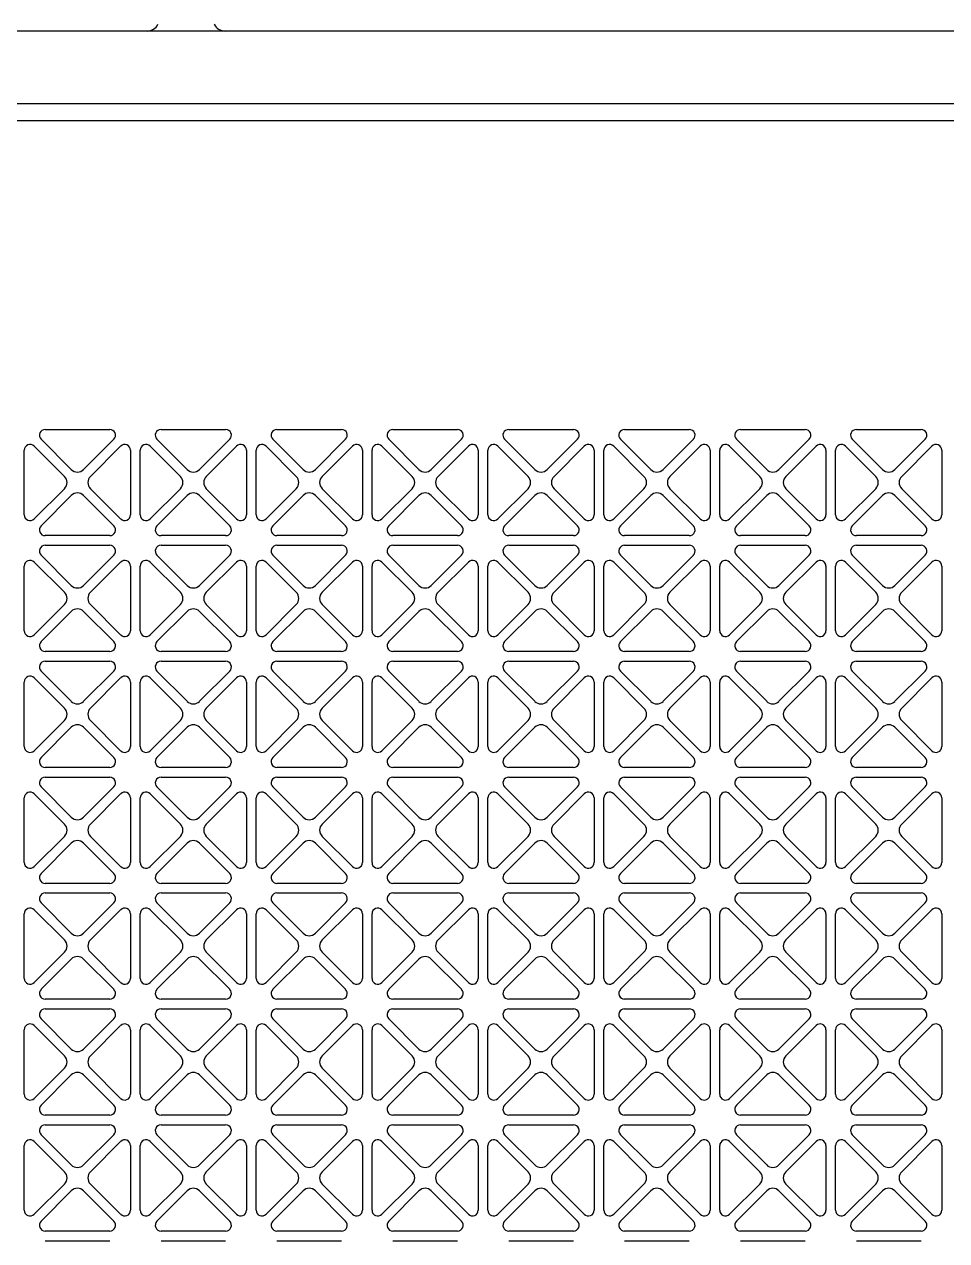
# Model space of a CAD drawing. Header units: millimetres. Extents: x 0 to 87554, y -20854 to 20404.
# Drawn here: x 80566.2 to 80757.2, y 16870.5 to 17122.4 of the extents above; entities that cross this region are included whole.
import ezdxf

# ---------------------------------------------------------------- set-up
doc = ezdxf.new("R2010")
doc.units = ezdxf.units.MM
doc.layers.get('0').update_dxf_attribs({"lineweight": 15})
for name, color, linetype in [('4215-12649_2_1_0', 7, 'Continuous'), ('4215-12661_1_0', 7, 'Continuous'), ('WANGKONG_0', 7, 'Continuous')]:
    doc.layers.add(name, color=color, linetype=linetype)

# ---------------------------------------------------------------- blocks, each defined once
blk = doc.blocks.new('e4tggg')
at = {"layer": '4215-12649_2_1_0', "color": 87, "linetype": 'Continuous'}
for p, q in [((1310.31, 319.3), (579.31, 319.3)), ((579.31, 304.3), (1310.31, 304.3))]:
    blk.add_line(p, q, dxfattribs=at)
for centre, start, end in [((786.75, 321.8), 270, 333.6122), ((802.87, 321.8), 206.3878, 270)]:
    blk.add_arc(centre, 2.5, start, end, dxfattribs=at)
at = {"layer": '4215-12661_1_0', "color": 87, "linetype": 'Continuous'}
blk.add_line((587.31, 300.8), (1301.31, 300.8), dxfattribs=at)
at = {"layer": 'WANGKONG_0', "color": 87, "linetype": 'Continuous'}
for p, q in [((765.62, 236.8), (779, 236.8)), ((789.62, 236.8), (803, 236.8)), ((813.62, 236.8), (827, 236.8)), ((837.62, 236.8), (851, 236.8)), ((861.62, 236.8), (875, 236.8)), ((885.62, 236.8), (899, 236.8)), ((909.62, 236.8), (923, 236.8)), ((933.62, 236.8), (947, 236.8)), ((771.04, 228.49), (764.77, 234.75)), ((779.85, 234.75), (773.58, 228.49)), ((795.04, 228.49), (788.77, 234.75)), ((803.85, 234.75), (797.58, 228.49)), ((819.04, 228.49), (812.77, 234.75)), ((827.85, 234.75), (821.58, 228.49)), ((843.04, 228.49), (836.77, 234.75)), ((851.85, 234.75), (845.58, 228.49)), ((867.04, 228.49), (860.77, 234.75)), ((875.85, 234.75), (869.58, 228.49)), ((891.04, 228.49), (884.77, 234.75)), ((899.85, 234.75), (893.58, 228.49)), ((915.04, 228.49), (908.77, 234.75)), ((923.85, 234.75), (917.58, 228.49)), ((939.04, 228.49), (932.77, 234.75)), ((947.85, 234.75), (941.58, 228.49)), ((761.31, 219.11), (761.31, 232.49)), ((763.36, 233.34), (769.62, 227.07)), ((775, 227.07), (781.26, 233.34)), ((783.31, 232.49), (783.31, 219.11)), ((785.31, 219.11), (785.31, 232.49)), ((787.36, 233.34), (793.62, 227.07)), ((799, 227.07), (805.26, 233.34)), ((807.31, 232.49), (807.31, 219.11)), ((809.31, 219.11), (809.31, 232.49)), ((811.36, 233.34), (817.62, 227.07)), ((823, 227.07), (829.26, 233.34)), ((831.31, 232.49), (831.31, 219.11)), ((833.31, 219.11), (833.31, 232.49)), ((835.36, 233.34), (841.62, 227.07)), ((847, 227.07), (853.26, 233.34)), ((855.31, 232.49), (855.31, 219.11)), ((857.31, 219.11), (857.31, 232.49)), ((859.36, 233.34), (865.62, 227.07)), ((871, 227.07), (877.26, 233.34)), ((879.31, 232.49), (879.31, 219.11)), ((881.31, 219.11), (881.31, 232.49)), ((883.36, 233.34), (889.62, 227.07)), ((895, 227.07), (901.26, 233.34)), ((903.31, 232.49), (903.31, 219.11)), ((905.31, 219.11), (905.31, 232.49)), ((907.36, 233.34), (913.62, 227.07)), ((919, 227.07), (925.26, 233.34)), ((927.31, 232.49), (927.31, 219.11)), ((929.31, 219.11), (929.31, 232.49)), ((931.36, 233.34), (937.62, 227.07)), ((943, 227.07), (949.26, 233.34)), ((951.31, 232.49), (951.31, 219.11)), ((769.62, 224.53), (763.36, 218.26)), ((781.26, 218.26), (775, 224.53)), ((793.62, 224.53), (787.36, 218.26)), ((805.26, 218.26), (799, 224.53)), ((817.62, 224.53), (811.36, 218.26)), ((829.26, 218.26), (823, 224.53)), ((841.62, 224.53), (835.36, 218.26)), ((853.26, 218.26), (847, 224.53)), ((865.62, 224.53), (859.36, 218.26)), ((877.26, 218.26), (871, 224.53)), ((889.62, 224.53), (883.36, 218.26)), ((901.26, 218.26), (895, 224.53)), ((913.62, 224.53), (907.36, 218.26)), ((925.26, 218.26), (919, 224.53)), ((937.62, 224.53), (931.36, 218.26)), ((949.26, 218.26), (943, 224.53)), ((764.77, 216.85), (771.04, 223.11)), ((773.58, 223.11), (779.85, 216.85)), ((788.77, 216.85), (795.04, 223.11)), ((797.58, 223.11), (803.85, 216.85)), ((812.77, 216.85), (819.04, 223.11)), ((821.58, 223.11), (827.85, 216.85)), ((836.77, 216.85), (843.04, 223.11)), ((845.58, 223.11), (851.85, 216.85)), ((860.77, 216.85), (867.04, 223.11)), ((869.58, 223.11), (875.85, 216.85)), ((884.77, 216.85), (891.04, 223.11)), ((893.58, 223.11), (899.85, 216.85)), ((908.77, 216.85), (915.04, 223.11)), ((917.58, 223.11), (923.85, 216.85)), ((932.77, 216.85), (939.04, 223.11)), ((941.58, 223.11), (947.85, 216.85)), ((779, 214.8), (765.62, 214.8)), ((803, 214.8), (789.62, 214.8)), ((827, 214.8), (813.62, 214.8)), ((851, 214.8), (837.62, 214.8)), ((875, 214.8), (861.62, 214.8)), ((899, 214.8), (885.62, 214.8)), ((923, 214.8), (909.62, 214.8)), ((947, 214.8), (933.62, 214.8)), ((765.62, 212.8), (779, 212.8)), ((789.62, 212.8), (803, 212.8)), ((813.62, 212.8), (827, 212.8)), ((837.62, 212.8), (851, 212.8)), ((861.62, 212.8), (875, 212.8)), ((885.62, 212.8), (899, 212.8)), ((909.62, 212.8), (923, 212.8)), ((933.62, 212.8), (947, 212.8)), ((763.36, 209.34), (769.62, 203.07)), ((771.04, 204.49), (764.77, 210.75)), ((779.85, 210.75), (773.58, 204.49)), ((775, 203.07), (781.26, 209.34)), ((787.36, 209.34), (793.62, 203.07)), ((795.04, 204.49), (788.77, 210.75)), ((803.85, 210.75), (797.58, 204.49)), ((799, 203.07), (805.26, 209.34)), ((811.36, 209.34), (817.62, 203.07)), ((819.04, 204.49), (812.77, 210.75)), ((827.85, 210.75), (821.58, 204.49)), ((823, 203.07), (829.26, 209.34)), ((835.36, 209.34), (841.62, 203.07)), ((843.04, 204.49), (836.77, 210.75)), ((851.85, 210.75), (845.58, 204.49)), ((847, 203.07), (853.26, 209.34)), ((859.36, 209.34), (865.62, 203.07)), ((867.04, 204.49), (860.77, 210.75)), ((875.85, 210.75), (869.58, 204.49)), ((871, 203.07), (877.26, 209.34)), ((883.36, 209.34), (889.62, 203.07)), ((891.04, 204.49), (884.77, 210.75)), ((899.85, 210.75), (893.58, 204.49)), ((895, 203.07), (901.26, 209.34)), ((907.36, 209.34), (913.62, 203.07)), ((915.04, 204.49), (908.77, 210.75)), ((923.85, 210.75), (917.58, 204.49)), ((919, 203.07), (925.26, 209.34)), ((931.36, 209.34), (937.62, 203.07)), ((939.04, 204.49), (932.77, 210.75)), ((947.85, 210.75), (941.58, 204.49)), ((943, 203.07), (949.26, 209.34)), ((761.31, 195.11), (761.31, 208.49)), ((783.31, 208.49), (783.31, 195.11)), ((785.31, 195.11), (785.31, 208.49)), ((807.31, 208.49), (807.31, 195.11)), ((809.31, 195.11), (809.31, 208.49)), ((831.31, 208.49), (831.31, 195.11)), ((833.31, 195.11), (833.31, 208.49)), ((855.31, 208.49), (855.31, 195.11)), ((857.31, 195.11), (857.31, 208.49)), ((879.31, 208.49), (879.31, 195.11)), ((881.31, 195.11), (881.31, 208.49)), ((903.31, 208.49), (903.31, 195.11)), ((905.31, 195.11), (905.31, 208.49)), ((927.31, 208.49), (927.31, 195.11)), ((929.31, 195.11), (929.31, 208.49)), ((951.31, 208.49), (951.31, 195.11)), ((769.62, 200.53), (763.36, 194.26)), ((764.77, 192.85), (771.04, 199.11)), ((773.58, 199.11), (779.85, 192.85)), ((781.26, 194.26), (775, 200.53)), ((793.62, 200.53), (787.36, 194.26)), ((788.77, 192.85), (795.04, 199.11)), ((797.58, 199.11), (803.85, 192.85)), ((805.26, 194.26), (799, 200.53)), ((817.62, 200.53), (811.36, 194.26)), ((812.77, 192.85), (819.04, 199.11)), ((821.58, 199.11), (827.85, 192.85)), ((829.26, 194.26), (823, 200.53)), ((841.62, 200.53), (835.36, 194.26)), ((836.77, 192.85), (843.04, 199.11)), ((845.58, 199.11), (851.85, 192.85)), ((853.26, 194.26), (847, 200.53)), ((865.62, 200.53), (859.36, 194.26)), ((860.77, 192.85), (867.04, 199.11)), ((869.58, 199.11), (875.85, 192.85)), ((877.26, 194.26), (871, 200.53)), ((889.62, 200.53), (883.36, 194.26)), ((884.77, 192.85), (891.04, 199.11)), ((893.58, 199.11), (899.85, 192.85)), ((901.26, 194.26), (895, 200.53)), ((913.62, 200.53), (907.36, 194.26)), ((908.77, 192.85), (915.04, 199.11)), ((917.58, 199.11), (923.85, 192.85)), ((925.26, 194.26), (919, 200.53)), ((937.62, 200.53), (931.36, 194.26)), ((932.77, 192.85), (939.04, 199.11)), ((941.58, 199.11), (947.85, 192.85)), ((949.26, 194.26), (943, 200.53)), ((779, 190.8), (765.62, 190.8)), ((803, 190.8), (789.62, 190.8)), ((827, 190.8), (813.62, 190.8)), ((851, 190.8), (837.62, 190.8)), ((875, 190.8), (861.62, 190.8)), ((899, 190.8), (885.62, 190.8)), ((923, 190.8), (909.62, 190.8)), ((947, 190.8), (933.62, 190.8)), ((771.04, 180.49), (764.77, 186.75)), ((765.62, 188.8), (779, 188.8)), ((779.85, 186.75), (773.58, 180.49)), ((795.04, 180.49), (788.77, 186.75)), ((789.62, 188.8), (803, 188.8)), ((803.85, 186.75), (797.58, 180.49)), ((819.04, 180.49), (812.77, 186.75)), ((813.62, 188.8), (827, 188.8)), ((827.85, 186.75), (821.58, 180.49)), ((843.04, 180.49), (836.77, 186.75)), ((837.62, 188.8), (851, 188.8)), ((851.85, 186.75), (845.58, 180.49)), ((867.04, 180.49), (860.77, 186.75)), ((861.62, 188.8), (875, 188.8)), ((875.85, 186.75), (869.58, 180.49)), ((891.04, 180.49), (884.77, 186.75)), ((885.62, 188.8), (899, 188.8)), ((899.85, 186.75), (893.58, 180.49)), ((915.04, 180.49), (908.77, 186.75)), ((909.62, 188.8), (923, 188.8)), ((923.85, 186.75), (917.58, 180.49)), ((939.04, 180.49), (932.77, 186.75)), ((933.62, 188.8), (947, 188.8)), ((947.85, 186.75), (941.58, 180.49)), ((761.31, 171.11), (761.31, 184.49)), ((763.36, 185.34), (769.62, 179.07)), ((775, 179.07), (781.26, 185.34)), ((783.31, 184.49), (783.31, 171.11)), ((785.31, 171.11), (785.31, 184.49)), ((787.36, 185.34), (793.62, 179.07)), ((799, 179.07), (805.26, 185.34)), ((807.31, 184.49), (807.31, 171.11)), ((809.31, 171.11), (809.31, 184.49)), ((811.36, 185.34), (817.62, 179.07)), ((823, 179.07), (829.26, 185.34)), ((831.31, 184.49), (831.31, 171.11)), ((833.31, 171.11), (833.31, 184.49)), ((835.36, 185.34), (841.62, 179.07)), ((847, 179.07), (853.26, 185.34)), ((855.31, 184.49), (855.31, 171.11)), ((857.31, 171.11), (857.31, 184.49)), ((859.36, 185.34), (865.62, 179.07)), ((871, 179.07), (877.26, 185.34)), ((879.31, 184.49), (879.31, 171.11)), ((881.31, 171.11), (881.31, 184.49)), ((883.36, 185.34), (889.62, 179.07)), ((895, 179.07), (901.26, 185.34)), ((903.31, 184.49), (903.31, 171.11)), ((905.31, 171.11), (905.31, 184.49)), ((907.36, 185.34), (913.62, 179.07)), ((919, 179.07), (925.26, 185.34)), ((927.31, 184.49), (927.31, 171.11)), ((929.31, 171.11), (929.31, 184.49)), ((931.36, 185.34), (937.62, 179.07)), ((943, 179.07), (949.26, 185.34)), ((951.31, 184.49), (951.31, 171.11)), ((769.62, 176.53), (763.36, 170.26)), ((781.26, 170.26), (775, 176.53)), ((793.62, 176.53), (787.36, 170.26)), ((805.26, 170.26), (799, 176.53)), ((817.62, 176.53), (811.36, 170.26)), ((829.26, 170.26), (823, 176.53)), ((841.62, 176.53), (835.36, 170.26)), ((853.26, 170.26), (847, 176.53)), ((865.62, 176.53), (859.36, 170.26)), ((877.26, 170.26), (871, 176.53)), ((889.62, 176.53), (883.36, 170.26)), ((901.26, 170.26), (895, 176.53)), ((913.62, 176.53), (907.36, 170.26)), ((925.26, 170.26), (919, 176.53)), ((937.62, 176.53), (931.36, 170.26)), ((949.26, 170.26), (943, 176.53)), ((764.77, 168.85), (771.04, 175.11)), ((773.58, 175.11), (779.85, 168.85)), ((788.77, 168.85), (795.04, 175.11)), ((797.58, 175.11), (803.85, 168.85)), ((812.77, 168.85), (819.04, 175.11)), ((821.58, 175.11), (827.85, 168.85)), ((836.77, 168.85), (843.04, 175.11)), ((845.58, 175.11), (851.85, 168.85)), ((860.77, 168.85), (867.04, 175.11)), ((869.58, 175.11), (875.85, 168.85)), ((884.77, 168.85), (891.04, 175.11)), ((893.58, 175.11), (899.85, 168.85)), ((908.77, 168.85), (915.04, 175.11)), ((917.58, 175.11), (923.85, 168.85)), ((932.77, 168.85), (939.04, 175.11)), ((941.58, 175.11), (947.85, 168.85)), ((779, 166.8), (765.62, 166.8)), ((803, 166.8), (789.62, 166.8)), ((827, 166.8), (813.62, 166.8)), ((851, 166.8), (837.62, 166.8)), ((875, 166.8), (861.62, 166.8)), ((899, 166.8), (885.62, 166.8)), ((923, 166.8), (909.62, 166.8)), ((947, 166.8), (933.62, 166.8)), ((765.62, 164.8), (779, 164.8)), ((789.62, 164.8), (803, 164.8)), ((813.62, 164.8), (827, 164.8)), ((837.62, 164.8), (851, 164.8)), ((861.62, 164.8), (875, 164.8)), ((885.62, 164.8), (899, 164.8)), ((909.62, 164.8), (923, 164.8)), ((933.62, 164.8), (947, 164.8)), ((763.36, 161.34), (769.62, 155.07)), ((771.04, 156.49), (764.77, 162.75)), ((779.85, 162.75), (773.58, 156.49)), ((775, 155.07), (781.26, 161.34)), ((787.36, 161.34), (793.62, 155.07)), ((795.04, 156.49), (788.77, 162.75)), ((803.85, 162.75), (797.58, 156.49)), ((799, 155.07), (805.26, 161.34)), ((811.36, 161.34), (817.62, 155.07)), ((819.04, 156.49), (812.77, 162.75)), ((827.85, 162.75), (821.58, 156.49)), ((823, 155.07), (829.26, 161.34)), ((835.36, 161.34), (841.62, 155.07)), ((843.04, 156.49), (836.77, 162.75)), ((851.85, 162.75), (845.58, 156.49)), ((847, 155.07), (853.26, 161.34)), ((859.36, 161.34), (865.62, 155.07)), ((867.04, 156.49), (860.77, 162.75)), ((875.85, 162.75), (869.58, 156.49)), ((871, 155.07), (877.26, 161.34)), ((883.36, 161.34), (889.62, 155.07)), ((891.04, 156.49), (884.77, 162.75)), ((899.85, 162.75), (893.58, 156.49)), ((895, 155.07), (901.26, 161.34)), ((907.36, 161.34), (913.62, 155.07)), ((915.04, 156.49), (908.77, 162.75)), ((923.85, 162.75), (917.58, 156.49)), ((919, 155.07), (925.26, 161.34)), ((931.36, 161.34), (937.62, 155.07)), ((939.04, 156.49), (932.77, 162.75)), ((947.85, 162.75), (941.58, 156.49)), ((943, 155.07), (949.26, 161.34)), ((761.31, 147.11), (761.31, 160.49)), ((783.31, 160.49), (783.31, 147.11)), ((785.31, 147.11), (785.31, 160.49)), ((807.31, 160.49), (807.31, 147.11)), ((809.31, 147.11), (809.31, 160.49)), ((831.31, 160.49), (831.31, 147.11)), ((833.31, 147.11), (833.31, 160.49)), ((855.31, 160.49), (855.31, 147.11)), ((857.31, 147.11), (857.31, 160.49)), ((879.31, 160.49), (879.31, 147.11)), ((881.31, 147.11), (881.31, 160.49)), ((903.31, 160.49), (903.31, 147.11)), ((905.31, 147.11), (905.31, 160.49)), ((927.31, 160.49), (927.31, 147.11)), ((929.31, 147.11), (929.31, 160.49)), ((951.31, 160.49), (951.31, 147.11)), ((769.62, 152.53), (763.36, 146.26)), ((781.26, 146.26), (775, 152.53)), ((793.62, 152.53), (787.36, 146.26)), ((805.26, 146.26), (799, 152.53)), ((817.62, 152.53), (811.36, 146.26)), ((829.26, 146.26), (823, 152.53)), ((841.62, 152.53), (835.36, 146.26)), ((853.26, 146.26), (847, 152.53)), ((865.62, 152.53), (859.36, 146.26)), ((877.26, 146.26), (871, 152.53)), ((889.62, 152.53), (883.36, 146.26)), ((901.26, 146.26), (895, 152.53)), ((913.62, 152.53), (907.36, 146.26)), ((925.26, 146.26), (919, 152.53)), ((937.62, 152.53), (931.36, 146.26)), ((949.26, 146.26), (943, 152.53)), ((764.77, 144.85), (771.04, 151.11)), ((773.58, 151.11), (779.85, 144.85)), ((788.77, 144.85), (795.04, 151.11)), ((797.58, 151.11), (803.85, 144.85)), ((812.77, 144.85), (819.04, 151.11)), ((821.58, 151.11), (827.85, 144.85)), ((836.77, 144.85), (843.04, 151.11)), ((845.58, 151.11), (851.85, 144.85)), ((860.77, 144.85), (867.04, 151.11)), ((869.58, 151.11), (875.85, 144.85)), ((884.77, 144.85), (891.04, 151.11)), ((893.58, 151.11), (899.85, 144.85)), ((908.77, 144.85), (915.04, 151.11)), ((917.58, 151.11), (923.85, 144.85)), ((932.77, 144.85), (939.04, 151.11)), ((941.58, 151.11), (947.85, 144.85)), ((779, 142.8), (765.62, 142.8)), ((803, 142.8), (789.62, 142.8)), ((827, 142.8), (813.62, 142.8)), ((851, 142.8), (837.62, 142.8)), ((875, 142.8), (861.62, 142.8)), ((899, 142.8), (885.62, 142.8)), ((923, 142.8), (909.62, 142.8)), ((947, 142.8), (933.62, 142.8)), ((771.04, 132.49), (764.77, 138.75)), ((765.62, 140.8), (779, 140.8)), ((779.85, 138.75), (773.58, 132.49)), ((795.04, 132.49), (788.77, 138.75)), ((789.62, 140.8), (803, 140.8)), ((803.85, 138.75), (797.58, 132.49)), ((819.04, 132.49), (812.77, 138.75)), ((813.62, 140.8), (827, 140.8)), ((827.85, 138.75), (821.58, 132.49)), ((843.04, 132.49), (836.77, 138.75)), ((837.62, 140.8), (851, 140.8)), ((851.85, 138.75), (845.58, 132.49)), ((867.04, 132.49), (860.77, 138.75)), ((861.62, 140.8), (875, 140.8)), ((875.85, 138.75), (869.58, 132.49)), ((891.04, 132.49), (884.77, 138.75)), ((885.62, 140.8), (899, 140.8)), ((899.85, 138.75), (893.58, 132.49)), ((915.04, 132.49), (908.77, 138.75)), ((909.62, 140.8), (923, 140.8)), ((923.85, 138.75), (917.58, 132.49)), ((939.04, 132.49), (932.77, 138.75)), ((933.62, 140.8), (947, 140.8)), ((947.85, 138.75), (941.58, 132.49)), ((761.31, 123.11), (761.31, 136.49)), ((763.36, 137.34), (769.62, 131.07)), ((775, 131.07), (781.26, 137.34)), ((783.31, 136.49), (783.31, 123.11)), ((785.31, 123.11), (785.31, 136.49)), ((787.36, 137.34), (793.62, 131.07)), ((799, 131.07), (805.26, 137.34)), ((807.31, 136.49), (807.31, 123.11)), ((809.31, 123.11), (809.31, 136.49)), ((811.36, 137.34), (817.62, 131.07)), ((823, 131.07), (829.26, 137.34)), ((831.31, 136.49), (831.31, 123.11)), ((833.31, 123.11), (833.31, 136.49)), ((835.36, 137.34), (841.62, 131.07)), ((847, 131.07), (853.26, 137.34)), ((855.31, 136.49), (855.31, 123.11)), ((857.31, 123.11), (857.31, 136.49)), ((859.36, 137.34), (865.62, 131.07)), ((871, 131.07), (877.26, 137.34)), ((879.31, 136.49), (879.31, 123.11)), ((881.31, 123.11), (881.31, 136.49)), ((883.36, 137.34), (889.62, 131.07)), ((895, 131.07), (901.26, 137.34)), ((903.31, 136.49), (903.31, 123.11)), ((905.31, 123.11), (905.31, 136.49)), ((907.36, 137.34), (913.62, 131.07)), ((919, 131.07), (925.26, 137.34)), ((927.31, 136.49), (927.31, 123.11)), ((929.31, 123.11), (929.31, 136.49)), ((931.36, 137.34), (937.62, 131.07)), ((943, 131.07), (949.26, 137.34)), ((951.31, 136.49), (951.31, 123.11)), ((769.62, 128.53), (763.36, 122.26)), ((781.26, 122.26), (775, 128.53)), ((793.62, 128.53), (787.36, 122.26)), ((805.26, 122.26), (799, 128.53)), ((817.62, 128.53), (811.36, 122.26)), ((829.26, 122.26), (823, 128.53)), ((841.62, 128.53), (835.36, 122.26)), ((853.26, 122.26), (847, 128.53)), ((865.62, 128.53), (859.36, 122.26)), ((877.26, 122.26), (871, 128.53)), ((889.62, 128.53), (883.36, 122.26)), ((901.26, 122.26), (895, 128.53)), ((913.62, 128.53), (907.36, 122.26)), ((925.26, 122.26), (919, 128.53)), ((937.62, 128.53), (931.36, 122.26)), ((949.26, 122.26), (943, 128.53)), ((764.77, 120.85), (771.04, 127.11)), ((773.58, 127.11), (779.85, 120.85)), ((788.77, 120.85), (795.04, 127.11)), ((797.58, 127.11), (803.85, 120.85)), ((812.77, 120.85), (819.04, 127.11)), ((821.58, 127.11), (827.85, 120.85)), ((836.77, 120.85), (843.04, 127.11)), ((845.58, 127.11), (851.85, 120.85)), ((860.77, 120.85), (867.04, 127.11)), ((869.58, 127.11), (875.85, 120.85)), ((884.77, 120.85), (891.04, 127.11)), ((893.58, 127.11), (899.85, 120.85)), ((908.77, 120.85), (915.04, 127.11)), ((917.58, 127.11), (923.85, 120.85)), ((932.77, 120.85), (939.04, 127.11)), ((941.58, 127.11), (947.85, 120.85)), ((779, 118.8), (765.62, 118.8)), ((803, 118.8), (789.62, 118.8)), ((827, 118.8), (813.62, 118.8)), ((851, 118.8), (837.62, 118.8)), ((875, 118.8), (861.62, 118.8)), ((899, 118.8), (885.62, 118.8)), ((923, 118.8), (909.62, 118.8)), ((947, 118.8), (933.62, 118.8)), ((765.62, 116.8), (779, 116.8)), ((789.62, 116.8), (803, 116.8)), ((813.62, 116.8), (827, 116.8)), ((837.62, 116.8), (851, 116.8)), ((861.62, 116.8), (875, 116.8)), ((885.62, 116.8), (899, 116.8)), ((909.62, 116.8), (923, 116.8)), ((933.62, 116.8), (947, 116.8)), ((771.04, 108.49), (764.77, 114.75)), ((779.85, 114.75), (773.58, 108.49)), ((795.04, 108.49), (788.77, 114.75)), ((803.85, 114.75), (797.58, 108.49)), ((819.04, 108.49), (812.77, 114.75)), ((827.85, 114.75), (821.58, 108.49)), ((843.04, 108.49), (836.77, 114.75)), ((851.85, 114.75), (845.58, 108.49)), ((867.04, 108.49), (860.77, 114.75)), ((875.85, 114.75), (869.58, 108.49)), ((891.04, 108.49), (884.77, 114.75)), ((899.85, 114.75), (893.58, 108.49)), ((915.04, 108.49), (908.77, 114.75)), ((923.85, 114.75), (917.58, 108.49)), ((939.04, 108.49), (932.77, 114.75)), ((947.85, 114.75), (941.58, 108.49)), ((761.31, 99.11), (761.31, 112.49)), ((763.36, 113.34), (769.62, 107.07)), ((775, 107.07), (781.26, 113.34)), ((783.31, 112.49), (783.31, 99.11)), ((785.31, 99.11), (785.31, 112.49)), ((787.36, 113.34), (793.62, 107.07)), ((799, 107.07), (805.26, 113.34)), ((807.31, 112.49), (807.31, 99.11)), ((809.31, 99.11), (809.31, 112.49)), ((811.36, 113.34), (817.62, 107.07)), ((823, 107.07), (829.26, 113.34)), ((831.31, 112.49), (831.31, 99.11)), ((833.31, 99.11), (833.31, 112.49)), ((835.36, 113.34), (841.62, 107.07)), ((847, 107.07), (853.26, 113.34)), ((855.31, 112.49), (855.31, 99.11)), ((857.31, 99.11), (857.31, 112.49)), ((859.36, 113.34), (865.62, 107.07)), ((871, 107.07), (877.26, 113.34)), ((879.31, 112.49), (879.31, 99.11)), ((881.31, 99.11), (881.31, 112.49)), ((883.36, 113.34), (889.62, 107.07)), ((895, 107.07), (901.26, 113.34)), ((903.31, 112.49), (903.31, 99.11)), ((905.31, 99.11), (905.31, 112.49)), ((907.36, 113.34), (913.62, 107.07)), ((919, 107.07), (925.26, 113.34)), ((927.31, 112.49), (927.31, 99.11)), ((929.31, 99.11), (929.31, 112.49)), ((931.36, 113.34), (937.62, 107.07)), ((943, 107.07), (949.26, 113.34)), ((951.31, 112.49), (951.31, 99.11)), ((769.62, 104.53), (763.36, 98.26)), ((781.26, 98.26), (775, 104.53)), ((793.62, 104.53), (787.36, 98.26)), ((805.26, 98.26), (799, 104.53)), ((817.62, 104.53), (811.36, 98.26)), ((829.26, 98.26), (823, 104.53)), ((841.62, 104.53), (835.36, 98.26)), ((853.26, 98.26), (847, 104.53)), ((865.62, 104.53), (859.36, 98.26)), ((877.26, 98.26), (871, 104.53)), ((889.62, 104.53), (883.36, 98.26)), ((901.26, 98.26), (895, 104.53)), ((913.62, 104.53), (907.36, 98.26)), ((925.26, 98.26), (919, 104.53)), ((937.62, 104.53), (931.36, 98.26)), ((949.26, 98.26), (943, 104.53)), ((764.77, 96.85), (771.04, 103.11)), ((773.58, 103.11), (779.85, 96.85)), ((788.77, 96.85), (795.04, 103.11)), ((797.58, 103.11), (803.85, 96.85)), ((812.77, 96.85), (819.04, 103.11)), ((821.58, 103.11), (827.85, 96.85)), ((836.77, 96.85), (843.04, 103.11)), ((845.58, 103.11), (851.85, 96.85)), ((860.77, 96.85), (867.04, 103.11)), ((869.58, 103.11), (875.85, 96.85)), ((884.77, 96.85), (891.04, 103.11)), ((893.58, 103.11), (899.85, 96.85)), ((908.77, 96.85), (915.04, 103.11)), ((917.58, 103.11), (923.85, 96.85)), ((932.77, 96.85), (939.04, 103.11)), ((941.58, 103.11), (947.85, 96.85)), ((779, 94.8), (765.62, 94.8)), ((803, 94.8), (789.62, 94.8)), ((827, 94.8), (813.62, 94.8)), ((851, 94.8), (837.62, 94.8)), ((875, 94.8), (861.62, 94.8)), ((899, 94.8), (885.62, 94.8)), ((923, 94.8), (909.62, 94.8)), ((947, 94.8), (933.62, 94.8)), ((771.04, 84.49), (764.77, 90.75)), ((765.62, 92.8), (779, 92.8)), ((779.85, 90.75), (773.58, 84.49)), ((795.04, 84.49), (788.77, 90.75)), ((789.62, 92.8), (803, 92.8)), ((803.85, 90.75), (797.58, 84.49)), ((819.04, 84.49), (812.77, 90.75)), ((813.62, 92.8), (827, 92.8)), ((827.85, 90.75), (821.58, 84.49)), ((843.04, 84.49), (836.77, 90.75)), ((837.62, 92.8), (851, 92.8)), ((851.85, 90.75), (845.58, 84.49)), ((867.04, 84.49), (860.77, 90.75)), ((861.62, 92.8), (875, 92.8)), ((875.85, 90.75), (869.58, 84.49)), ((891.04, 84.49), (884.77, 90.75)), ((885.62, 92.8), (899, 92.8)), ((899.85, 90.75), (893.58, 84.49)), ((915.04, 84.49), (908.77, 90.75)), ((909.62, 92.8), (923, 92.8)), ((923.85, 90.75), (917.58, 84.49)), ((939.04, 84.49), (932.77, 90.75)), ((933.62, 92.8), (947, 92.8)), ((947.85, 90.75), (941.58, 84.49)), ((761.31, 75.11), (761.31, 88.49)), ((763.36, 89.34), (769.62, 83.07)), ((775, 83.07), (781.26, 89.34)), ((783.31, 88.49), (783.31, 75.11)), ((785.31, 75.11), (785.31, 88.49)), ((787.36, 89.34), (793.62, 83.07)), ((799, 83.07), (805.26, 89.34)), ((807.31, 88.49), (807.31, 75.11)), ((809.31, 75.11), (809.31, 88.49)), ((811.36, 89.34), (817.62, 83.07)), ((823, 83.07), (829.26, 89.34)), ((831.31, 88.49), (831.31, 75.11)), ((833.31, 75.11), (833.31, 88.49)), ((835.36, 89.34), (841.62, 83.07)), ((847, 83.07), (853.26, 89.34)), ((855.31, 88.49), (855.31, 75.11)), ((857.31, 75.11), (857.31, 88.49)), ((859.36, 89.34), (865.62, 83.07)), ((871, 83.07), (877.26, 89.34)), ((879.31, 88.49), (879.31, 75.11)), ((881.31, 75.11), (881.31, 88.49)), ((883.36, 89.34), (889.62, 83.07)), ((895, 83.07), (901.26, 89.34)), ((903.31, 88.49), (903.31, 75.11)), ((905.31, 75.11), (905.31, 88.49)), ((907.36, 89.34), (913.62, 83.07)), ((919, 83.07), (925.26, 89.34)), ((927.31, 88.49), (927.31, 75.11)), ((929.31, 75.11), (929.31, 88.49)), ((931.36, 89.34), (937.62, 83.07)), ((943, 83.07), (949.26, 89.34)), ((951.31, 88.49), (951.31, 75.11)), ((769.62, 80.53), (763.36, 74.26)), ((764.77, 72.85), (771.04, 79.11)), ((773.58, 79.11), (779.85, 72.85)), ((781.26, 74.26), (775, 80.53)), ((793.62, 80.53), (787.36, 74.26)), ((788.77, 72.85), (795.04, 79.11)), ((797.58, 79.11), (803.85, 72.85)), ((805.26, 74.26), (799, 80.53)), ((817.62, 80.53), (811.36, 74.26)), ((812.77, 72.85), (819.04, 79.11)), ((821.58, 79.11), (827.85, 72.85)), ((829.26, 74.26), (823, 80.53)), ((841.62, 80.53), (835.36, 74.26)), ((836.77, 72.85), (843.04, 79.11)), ((845.58, 79.11), (851.85, 72.85)), ((853.26, 74.26), (847, 80.53)), ((865.62, 80.53), (859.36, 74.26)), ((860.77, 72.85), (867.04, 79.11)), ((869.58, 79.11), (875.85, 72.85)), ((877.26, 74.26), (871, 80.53)), ((889.62, 80.53), (883.36, 74.26)), ((884.77, 72.85), (891.04, 79.11)), ((893.58, 79.11), (899.85, 72.85)), ((901.26, 74.26), (895, 80.53)), ((913.62, 80.53), (907.36, 74.26)), ((908.77, 72.85), (915.04, 79.11)), ((917.58, 79.11), (923.85, 72.85)), ((925.26, 74.26), (919, 80.53)), ((937.62, 80.53), (931.36, 74.26)), ((932.77, 72.85), (939.04, 79.11)), ((941.58, 79.11), (947.85, 72.85)), ((949.26, 74.26), (943, 80.53)), ((779, 70.8), (765.62, 70.8)), ((803, 70.8), (789.62, 70.8)), ((827, 70.8), (813.62, 70.8)), ((851, 70.8), (837.62, 70.8)), ((875, 70.8), (861.62, 70.8)), ((899, 70.8), (885.62, 70.8)), ((923, 70.8), (909.62, 70.8)), ((947, 70.8), (933.62, 70.8)), ((765.62, 68.8), (779, 68.8)), ((789.62, 68.8), (803, 68.8)), ((813.62, 68.8), (827, 68.8)), ((837.62, 68.8), (851, 68.8)), ((861.62, 68.8), (875, 68.8)), ((885.62, 68.8), (899, 68.8)), ((909.62, 68.8), (923, 68.8)), ((933.62, 68.8), (947, 68.8))]:
    blk.add_line(p, q, dxfattribs=at)
for centre, radius, start, end in [((765.62, 235.6), 1.2, 90, 225), ((779, 235.6), 1.2, 315, 90), ((789.62, 235.6), 1.2, 90, 225), ((803, 235.6), 1.2, 315, 90), ((813.62, 235.6), 1.2, 90, 225), ((827, 235.6), 1.2, 315, 90), ((837.62, 235.6), 1.2, 90, 225), ((851, 235.6), 1.2, 315, 90), ((861.62, 235.6), 1.2, 90, 225), ((875, 235.6), 1.2, 315, 90), ((885.62, 235.6), 1.2, 90, 225), ((899, 235.6), 1.2, 315, 90), ((909.62, 235.6), 1.2, 90, 225), ((923, 235.6), 1.2, 315, 90), ((933.62, 235.6), 1.2, 90, 225), ((947, 235.6), 1.2, 315, 90), ((762.51, 232.49), 1.2, 45, 180), ((782.11, 232.49), 1.2, 0, 135), ((786.51, 232.49), 1.2, 45, 180), ((806.11, 232.49), 1.2, 0, 135), ((810.51, 232.49), 1.2, 45, 180), ((830.11, 232.49), 1.2, 0, 135), ((834.51, 232.49), 1.2, 45, 180), ((854.11, 232.49), 1.2, 0, 135), ((858.51, 232.49), 1.2, 45, 180), ((878.11, 232.49), 1.2, 0, 135), ((882.51, 232.49), 1.2, 45, 180), ((902.11, 232.49), 1.2, 0, 135), ((906.51, 232.49), 1.2, 45, 180), ((926.11, 232.49), 1.2, 0, 135), ((930.51, 232.49), 1.2, 45, 180), ((950.11, 232.49), 1.2, 0, 135), ((768.35, 225.8), 1.8, 315, 45), ((772.31, 229.76), 1.8, 225, 315), ((776.27, 225.8), 1.8, 135, 225), ((792.35, 225.8), 1.8, 315, 45), ((796.31, 229.76), 1.8, 225, 315), ((800.27, 225.8), 1.8, 135, 225), ((816.35, 225.8), 1.8, 315, 45), ((820.31, 229.76), 1.8, 225, 315), ((824.27, 225.8), 1.8, 135, 225), ((840.35, 225.8), 1.8, 315, 45), ((844.31, 229.76), 1.8, 225, 315), ((848.27, 225.8), 1.8, 135, 225), ((864.35, 225.8), 1.8, 315, 45), ((868.31, 229.76), 1.8, 225, 315), ((872.27, 225.8), 1.8, 135, 225), ((888.35, 225.8), 1.8, 315, 45), ((892.31, 229.76), 1.8, 225, 315), ((896.27, 225.8), 1.8, 135, 225), ((912.35, 225.8), 1.8, 315, 45), ((916.31, 229.76), 1.8, 225, 315), ((920.27, 225.8), 1.8, 135, 225), ((936.35, 225.8), 1.8, 315, 45), ((940.31, 229.76), 1.8, 225, 315), ((944.27, 225.8), 1.8, 135, 225), ((772.31, 221.84), 1.8, 45, 135), ((796.31, 221.84), 1.8, 45, 135), ((820.31, 221.84), 1.8, 45, 135), ((844.31, 221.84), 1.8, 45, 135), ((868.31, 221.84), 1.8, 45, 135), ((892.31, 221.84), 1.8, 45, 135), ((916.31, 221.84), 1.8, 45, 135), ((940.31, 221.84), 1.8, 45, 135), ((762.51, 219.11), 1.2, 180, 315), ((765.62, 216), 1.2, 135, 270), ((779, 216), 1.2, 270, 45), ((782.11, 219.11), 1.2, 225, 0), ((786.51, 219.11), 1.2, 180, 315), ((789.62, 216), 1.2, 135, 270), ((803, 216), 1.2, 270, 45), ((806.11, 219.11), 1.2, 225, 0), ((810.51, 219.11), 1.2, 180, 315), ((813.62, 216), 1.2, 135, 270), ((827, 216), 1.2, 270, 45), ((830.11, 219.11), 1.2, 225, 0), ((834.51, 219.11), 1.2, 180, 315), ((837.62, 216), 1.2, 135, 270), ((851, 216), 1.2, 270, 45), ((854.11, 219.11), 1.2, 225, 0), ((858.51, 219.11), 1.2, 180, 315), ((861.62, 216), 1.2, 135, 270), ((875, 216), 1.2, 270, 45), ((878.11, 219.11), 1.2, 225, 0), ((882.51, 219.11), 1.2, 180, 315), ((885.62, 216), 1.2, 135, 270), ((899, 216), 1.2, 270, 45), ((902.11, 219.11), 1.2, 225, 0), ((906.51, 219.11), 1.2, 180, 315), ((909.62, 216), 1.2, 135, 270), ((923, 216), 1.2, 270, 45), ((926.11, 219.11), 1.2, 225, 0), ((930.51, 219.11), 1.2, 180, 315), ((933.62, 216), 1.2, 135, 270), ((947, 216), 1.2, 270, 45), ((950.11, 219.11), 1.2, 225, 0), ((765.62, 211.6), 1.2, 90, 225), ((779, 211.6), 1.2, 315, 90), ((789.62, 211.6), 1.2, 90, 225), ((803, 211.6), 1.2, 315, 90), ((813.62, 211.6), 1.2, 90, 225), ((827, 211.6), 1.2, 315, 90), ((837.62, 211.6), 1.2, 90, 225), ((851, 211.6), 1.2, 315, 90), ((861.62, 211.6), 1.2, 90, 225), ((875, 211.6), 1.2, 315, 90), ((885.62, 211.6), 1.2, 90, 225), ((899, 211.6), 1.2, 315, 90), ((909.62, 211.6), 1.2, 90, 225), ((923, 211.6), 1.2, 315, 90), ((933.62, 211.6), 1.2, 90, 225), ((947, 211.6), 1.2, 315, 90), ((762.51, 208.49), 1.2, 45, 180), ((782.11, 208.49), 1.2, 0, 135), ((786.51, 208.49), 1.2, 45, 180), ((806.11, 208.49), 1.2, 0, 135), ((810.51, 208.49), 1.2, 45, 180), ((830.11, 208.49), 1.2, 0, 135), ((834.51, 208.49), 1.2, 45, 180), ((854.11, 208.49), 1.2, 0, 135), ((858.51, 208.49), 1.2, 45, 180), ((878.11, 208.49), 1.2, 0, 135), ((882.51, 208.49), 1.2, 45, 180), ((902.11, 208.49), 1.2, 0, 135), ((906.51, 208.49), 1.2, 45, 180), ((926.11, 208.49), 1.2, 0, 135), ((930.51, 208.49), 1.2, 45, 180), ((950.11, 208.49), 1.2, 0, 135), ((772.31, 205.76), 1.8, 225, 315), ((796.31, 205.76), 1.8, 225, 315), ((820.31, 205.76), 1.8, 225, 315), ((844.31, 205.76), 1.8, 225, 315), ((868.31, 205.76), 1.8, 225, 315), ((892.31, 205.76), 1.8, 225, 315), ((916.31, 205.76), 1.8, 225, 315), ((940.31, 205.76), 1.8, 225, 315), ((768.35, 201.8), 1.8, 315, 45), ((776.27, 201.8), 1.8, 135, 225), ((792.35, 201.8), 1.8, 315, 45), ((800.27, 201.8), 1.8, 135, 225), ((816.35, 201.8), 1.8, 315, 45), ((824.27, 201.8), 1.8, 135, 225), ((840.35, 201.8), 1.8, 315, 45), ((848.27, 201.8), 1.8, 135, 225), ((864.35, 201.8), 1.8, 315, 45), ((872.27, 201.8), 1.8, 135, 225), ((888.35, 201.8), 1.8, 315, 45), ((896.27, 201.8), 1.8, 135, 225), ((912.35, 201.8), 1.8, 315, 45), ((920.27, 201.8), 1.8, 135, 225), ((936.35, 201.8), 1.8, 315, 45), ((944.27, 201.8), 1.8, 135, 225), ((772.31, 197.84), 1.8, 45, 135), ((796.31, 197.84), 1.8, 45, 135), ((820.31, 197.84), 1.8, 45, 135), ((844.31, 197.84), 1.8, 45, 135), ((868.31, 197.84), 1.8, 45, 135), ((892.31, 197.84), 1.8, 45, 135), ((916.31, 197.84), 1.8, 45, 135), ((940.31, 197.84), 1.8, 45, 135), ((762.51, 195.11), 1.2, 180, 315), ((782.11, 195.11), 1.2, 225, 0), ((786.51, 195.11), 1.2, 180, 315), ((806.11, 195.11), 1.2, 225, 0), ((810.51, 195.11), 1.2, 180, 315), ((830.11, 195.11), 1.2, 225, 0), ((834.51, 195.11), 1.2, 180, 315), ((854.11, 195.11), 1.2, 225, 0), ((858.51, 195.11), 1.2, 180, 315), ((878.11, 195.11), 1.2, 225, 0), ((882.51, 195.11), 1.2, 180, 315), ((902.11, 195.11), 1.2, 225, 0), ((906.51, 195.11), 1.2, 180, 315), ((926.11, 195.11), 1.2, 225, 0), ((930.51, 195.11), 1.2, 180, 315), ((950.11, 195.11), 1.2, 225, 0), ((765.62, 192), 1.2, 135, 270), ((779, 192), 1.2, 270, 45), ((789.62, 192), 1.2, 135, 270), ((803, 192), 1.2, 270, 45), ((813.62, 192), 1.2, 135, 270), ((827, 192), 1.2, 270, 45), ((837.62, 192), 1.2, 135, 270), ((851, 192), 1.2, 270, 45), ((861.62, 192), 1.2, 135, 270), ((875, 192), 1.2, 270, 45), ((885.62, 192), 1.2, 135, 270), ((899, 192), 1.2, 270, 45), ((909.62, 192), 1.2, 135, 270), ((923, 192), 1.2, 270, 45), ((933.62, 192), 1.2, 135, 270), ((947, 192), 1.2, 270, 45), ((765.62, 187.6), 1.2, 90, 225), ((779, 187.6), 1.2, 315, 90), ((789.62, 187.6), 1.2, 90, 225), ((803, 187.6), 1.2, 315, 90), ((813.62, 187.6), 1.2, 90, 225), ((827, 187.6), 1.2, 315, 90), ((837.62, 187.6), 1.2, 90, 225), ((851, 187.6), 1.2, 315, 90), ((861.62, 187.6), 1.2, 90, 225), ((875, 187.6), 1.2, 315, 90), ((885.62, 187.6), 1.2, 90, 225), ((899, 187.6), 1.2, 315, 90), ((909.62, 187.6), 1.2, 90, 225), ((923, 187.6), 1.2, 315, 90), ((933.62, 187.6), 1.2, 90, 225), ((947, 187.6), 1.2, 315, 90), ((762.51, 184.49), 1.2, 45, 180), ((782.11, 184.49), 1.2, 0, 135), ((786.51, 184.49), 1.2, 45, 180), ((806.11, 184.49), 1.2, 0, 135), ((810.51, 184.49), 1.2, 45, 180), ((830.11, 184.49), 1.2, 0, 135), ((834.51, 184.49), 1.2, 45, 180), ((854.11, 184.49), 1.2, 0, 135), ((858.51, 184.49), 1.2, 45, 180), ((878.11, 184.49), 1.2, 0, 135), ((882.51, 184.49), 1.2, 45, 180), ((902.11, 184.49), 1.2, 0, 135), ((906.51, 184.49), 1.2, 45, 180), ((926.11, 184.49), 1.2, 0, 135), ((930.51, 184.49), 1.2, 45, 180), ((950.11, 184.49), 1.2, 0, 135), ((768.35, 177.8), 1.8, 315, 45), ((772.31, 181.76), 1.8, 225, 315), ((776.27, 177.8), 1.8, 135, 225), ((792.35, 177.8), 1.8, 315, 45), ((796.31, 181.76), 1.8, 225, 315), ((800.27, 177.8), 1.8, 135, 225), ((816.35, 177.8), 1.8, 315, 45), ((820.31, 181.76), 1.8, 225, 315), ((824.27, 177.8), 1.8, 135, 225), ((840.35, 177.8), 1.8, 315, 45), ((844.31, 181.76), 1.8, 225, 315), ((848.27, 177.8), 1.8, 135, 225), ((864.35, 177.8), 1.8, 315, 45), ((868.31, 181.76), 1.8, 225, 315), ((872.27, 177.8), 1.8, 135, 225), ((888.35, 177.8), 1.8, 315, 45), ((892.31, 181.76), 1.8, 225, 315), ((896.27, 177.8), 1.8, 135, 225), ((912.35, 177.8), 1.8, 315, 45), ((916.31, 181.76), 1.8, 225, 315), ((920.27, 177.8), 1.8, 135, 225), ((936.35, 177.8), 1.8, 315, 45), ((940.31, 181.76), 1.8, 225, 315), ((944.27, 177.8), 1.8, 135, 225), ((772.31, 173.84), 1.8, 45, 135), ((796.31, 173.84), 1.8, 45, 135), ((820.31, 173.84), 1.8, 45, 135), ((844.31, 173.84), 1.8, 45, 135), ((868.31, 173.84), 1.8, 45, 135), ((892.31, 173.84), 1.8, 45, 135), ((916.31, 173.84), 1.8, 45, 135), ((940.31, 173.84), 1.8, 45, 135), ((762.51, 171.11), 1.2, 180, 315), ((765.62, 168), 1.2, 135, 270), ((779, 168), 1.2, 270, 45), ((782.11, 171.11), 1.2, 225, 0), ((786.51, 171.11), 1.2, 180, 315), ((789.62, 168), 1.2, 135, 270), ((803, 168), 1.2, 270, 45), ((806.11, 171.11), 1.2, 225, 0), ((810.51, 171.11), 1.2, 180, 315), ((813.62, 168), 1.2, 135, 270), ((827, 168), 1.2, 270, 45), ((830.11, 171.11), 1.2, 225, 0), ((834.51, 171.11), 1.2, 180, 315), ((837.62, 168), 1.2, 135, 270), ((851, 168), 1.2, 270, 45), ((854.11, 171.11), 1.2, 225, 0), ((858.51, 171.11), 1.2, 180, 315), ((861.62, 168), 1.2, 135, 270), ((875, 168), 1.2, 270, 45), ((878.11, 171.11), 1.2, 225, 0), ((882.51, 171.11), 1.2, 180, 315), ((885.62, 168), 1.2, 135, 270), ((899, 168), 1.2, 270, 45), ((902.11, 171.11), 1.2, 225, 0), ((906.51, 171.11), 1.2, 180, 315), ((909.62, 168), 1.2, 135, 270), ((923, 168), 1.2, 270, 45), ((926.11, 171.11), 1.2, 225, 0), ((930.51, 171.11), 1.2, 180, 315), ((933.62, 168), 1.2, 135, 270), ((947, 168), 1.2, 270, 45), ((950.11, 171.11), 1.2, 225, 0), ((765.62, 163.6), 1.2, 90, 225), ((779, 163.6), 1.2, 315, 90), ((789.62, 163.6), 1.2, 90, 225), ((803, 163.6), 1.2, 315, 90), ((813.62, 163.6), 1.2, 90, 225), ((827, 163.6), 1.2, 315, 90), ((837.62, 163.6), 1.2, 90, 225), ((851, 163.6), 1.2, 315, 90), ((861.62, 163.6), 1.2, 90, 225), ((875, 163.6), 1.2, 315, 90), ((885.62, 163.6), 1.2, 90, 225), ((899, 163.6), 1.2, 315, 90), ((909.62, 163.6), 1.2, 90, 225), ((923, 163.6), 1.2, 315, 90), ((933.62, 163.6), 1.2, 90, 225), ((947, 163.6), 1.2, 315, 90), ((762.51, 160.49), 1.2, 45, 180), ((782.11, 160.49), 1.2, 0, 135), ((786.51, 160.49), 1.2, 45, 180), ((806.11, 160.49), 1.2, 0, 135), ((810.51, 160.49), 1.2, 45, 180), ((830.11, 160.49), 1.2, 0, 135), ((834.51, 160.49), 1.2, 45, 180), ((854.11, 160.49), 1.2, 0, 135), ((858.51, 160.49), 1.2, 45, 180), ((878.11, 160.49), 1.2, 0, 135), ((882.51, 160.49), 1.2, 45, 180), ((902.11, 160.49), 1.2, 0, 135), ((906.51, 160.49), 1.2, 45, 180), ((926.11, 160.49), 1.2, 0, 135), ((930.51, 160.49), 1.2, 45, 180), ((950.11, 160.49), 1.2, 0, 135), ((772.31, 157.76), 1.8, 225, 315), ((796.31, 157.76), 1.8, 225, 315), ((820.31, 157.76), 1.8, 225, 315), ((844.31, 157.76), 1.8, 225, 315), ((868.31, 157.76), 1.8, 225, 315), ((892.31, 157.76), 1.8, 225, 315), ((916.31, 157.76), 1.8, 225, 315), ((940.31, 157.76), 1.8, 225, 315), ((768.35, 153.8), 1.8, 315, 45), ((776.27, 153.8), 1.8, 135, 225), ((792.35, 153.8), 1.8, 315, 45), ((800.27, 153.8), 1.8, 135, 225), ((816.35, 153.8), 1.8, 315, 45), ((824.27, 153.8), 1.8, 135, 225), ((840.35, 153.8), 1.8, 315, 45), ((848.27, 153.8), 1.8, 135, 225), ((864.35, 153.8), 1.8, 315, 45), ((872.27, 153.8), 1.8, 135, 225), ((888.35, 153.8), 1.8, 315, 45), ((896.27, 153.8), 1.8, 135, 225), ((912.35, 153.8), 1.8, 315, 45), ((920.27, 153.8), 1.8, 135, 225), ((936.35, 153.8), 1.8, 315, 45), ((944.27, 153.8), 1.8, 135, 225), ((772.31, 149.84), 1.8, 45, 135), ((796.31, 149.84), 1.8, 45, 135), ((820.31, 149.84), 1.8, 45, 135), ((844.31, 149.84), 1.8, 45, 135), ((868.31, 149.84), 1.8, 45, 135), ((892.31, 149.84), 1.8, 45, 135), ((916.31, 149.84), 1.8, 45, 135), ((940.31, 149.84), 1.8, 45, 135), ((762.51, 147.11), 1.2, 180, 315), ((782.11, 147.11), 1.2, 225, 0), ((786.51, 147.11), 1.2, 180, 315), ((806.11, 147.11), 1.2, 225, 0), ((810.51, 147.11), 1.2, 180, 315), ((830.11, 147.11), 1.2, 225, 0), ((834.51, 147.11), 1.2, 180, 315), ((854.11, 147.11), 1.2, 225, 0), ((858.51, 147.11), 1.2, 180, 315), ((878.11, 147.11), 1.2, 225, 0), ((882.51, 147.11), 1.2, 180, 315), ((902.11, 147.11), 1.2, 225, 0), ((906.51, 147.11), 1.2, 180, 315), ((926.11, 147.11), 1.2, 225, 0), ((930.51, 147.11), 1.2, 180, 315), ((950.11, 147.11), 1.2, 225, 0), ((765.62, 144), 1.2, 135, 270), ((779, 144), 1.2, 270, 45), ((789.62, 144), 1.2, 135, 270), ((803, 144), 1.2, 270, 45), ((813.62, 144), 1.2, 135, 270), ((827, 144), 1.2, 270, 45), ((837.62, 144), 1.2, 135, 270), ((851, 144), 1.2, 270, 45), ((861.62, 144), 1.2, 135, 270), ((875, 144), 1.2, 270, 45), ((885.62, 144), 1.2, 135, 270), ((899, 144), 1.2, 270, 45), ((909.62, 144), 1.2, 135, 270), ((923, 144), 1.2, 270, 45), ((933.62, 144), 1.2, 135, 270), ((947, 144), 1.2, 270, 45), ((765.62, 139.6), 1.2, 90, 225), ((779, 139.6), 1.2, 315, 90), ((789.62, 139.6), 1.2, 90, 225), ((803, 139.6), 1.2, 315, 90), ((813.62, 139.6), 1.2, 90, 225), ((827, 139.6), 1.2, 315, 90), ((837.62, 139.6), 1.2, 90, 225), ((851, 139.6), 1.2, 315, 90), ((861.62, 139.6), 1.2, 90, 225), ((875, 139.6), 1.2, 315, 90), ((885.62, 139.6), 1.2, 90, 225), ((899, 139.6), 1.2, 315, 90), ((909.62, 139.6), 1.2, 90, 225), ((923, 139.6), 1.2, 315, 90), ((933.62, 139.6), 1.2, 90, 225), ((947, 139.6), 1.2, 315, 90), ((762.51, 136.49), 1.2, 45, 180), ((782.11, 136.49), 1.2, 0, 135), ((786.51, 136.49), 1.2, 45, 180), ((806.11, 136.49), 1.2, 0, 135), ((810.51, 136.49), 1.2, 45, 180), ((830.11, 136.49), 1.2, 0, 135), ((834.51, 136.49), 1.2, 45, 180), ((854.11, 136.49), 1.2, 0, 135), ((858.51, 136.49), 1.2, 45, 180), ((878.11, 136.49), 1.2, 0, 135), ((882.51, 136.49), 1.2, 45, 180), ((902.11, 136.49), 1.2, 0, 135), ((906.51, 136.49), 1.2, 45, 180), ((926.11, 136.49), 1.2, 0, 135), ((930.51, 136.49), 1.2, 45, 180), ((950.11, 136.49), 1.2, 0, 135), ((768.35, 129.8), 1.8, 315, 45), ((772.31, 133.76), 1.8, 225, 315), ((776.27, 129.8), 1.8, 135, 225), ((792.35, 129.8), 1.8, 315, 45), ((796.31, 133.76), 1.8, 225, 315), ((800.27, 129.8), 1.8, 135, 225), ((816.35, 129.8), 1.8, 315, 45), ((820.31, 133.76), 1.8, 225, 315), ((824.27, 129.8), 1.8, 135, 225), ((840.35, 129.8), 1.8, 315, 45), ((844.31, 133.76), 1.8, 225, 315), ((848.27, 129.8), 1.8, 135, 225), ((864.35, 129.8), 1.8, 315, 45), ((868.31, 133.76), 1.8, 225, 315), ((872.27, 129.8), 1.8, 135, 225), ((888.35, 129.8), 1.8, 315, 45), ((892.31, 133.76), 1.8, 225, 315), ((896.27, 129.8), 1.8, 135, 225), ((912.35, 129.8), 1.8, 315, 45), ((916.31, 133.76), 1.8, 225, 315), ((920.27, 129.8), 1.8, 135, 225), ((936.35, 129.8), 1.8, 315, 45), ((940.31, 133.76), 1.8, 225, 315), ((944.27, 129.8), 1.8, 135, 225), ((772.31, 125.84), 1.8, 45, 135), ((796.31, 125.84), 1.8, 45, 135), ((820.31, 125.84), 1.8, 45, 135), ((844.31, 125.84), 1.8, 45, 135), ((868.31, 125.84), 1.8, 45, 135), ((892.31, 125.84), 1.8, 45, 135), ((916.31, 125.84), 1.8, 45, 135), ((940.31, 125.84), 1.8, 45, 135), ((762.51, 123.11), 1.2, 180, 315), ((782.11, 123.11), 1.2, 225, 0), ((786.51, 123.11), 1.2, 180, 315), ((806.11, 123.11), 1.2, 225, 0), ((810.51, 123.11), 1.2, 180, 315), ((830.11, 123.11), 1.2, 225, 0), ((834.51, 123.11), 1.2, 180, 315), ((854.11, 123.11), 1.2, 225, 0), ((858.51, 123.11), 1.2, 180, 315), ((878.11, 123.11), 1.2, 225, 0), ((882.51, 123.11), 1.2, 180, 315), ((902.11, 123.11), 1.2, 225, 0), ((906.51, 123.11), 1.2, 180, 315), ((926.11, 123.11), 1.2, 225, 0), ((930.51, 123.11), 1.2, 180, 315), ((950.11, 123.11), 1.2, 225, 0), ((765.62, 120), 1.2, 135, 270), ((779, 120), 1.2, 270, 45), ((789.62, 120), 1.2, 135, 270), ((803, 120), 1.2, 270, 45), ((813.62, 120), 1.2, 135, 270), ((827, 120), 1.2, 270, 45), ((837.62, 120), 1.2, 135, 270), ((851, 120), 1.2, 270, 45), ((861.62, 120), 1.2, 135, 270), ((875, 120), 1.2, 270, 45), ((885.62, 120), 1.2, 135, 270), ((899, 120), 1.2, 270, 45), ((909.62, 120), 1.2, 135, 270), ((923, 120), 1.2, 270, 45), ((933.62, 120), 1.2, 135, 270), ((947, 120), 1.2, 270, 45), ((765.62, 115.6), 1.2, 90, 225), ((779, 115.6), 1.2, 315, 90), ((789.62, 115.6), 1.2, 90, 225), ((803, 115.6), 1.2, 315, 90), ((813.62, 115.6), 1.2, 90, 225), ((827, 115.6), 1.2, 315, 90), ((837.62, 115.6), 1.2, 90, 225), ((851, 115.6), 1.2, 315, 90), ((861.62, 115.6), 1.2, 90, 225), ((875, 115.6), 1.2, 315, 90), ((885.62, 115.6), 1.2, 90, 225), ((899, 115.6), 1.2, 315, 90), ((909.62, 115.6), 1.2, 90, 225), ((923, 115.6), 1.2, 315, 90), ((933.62, 115.6), 1.2, 90, 225), ((947, 115.6), 1.2, 315, 90), ((762.51, 112.49), 1.2, 45, 180), ((782.11, 112.49), 1.2, 0, 135), ((786.51, 112.49), 1.2, 45, 180), ((806.11, 112.49), 1.2, 0, 135), ((810.51, 112.49), 1.2, 45, 180), ((830.11, 112.49), 1.2, 0, 135), ((834.51, 112.49), 1.2, 45, 180), ((854.11, 112.49), 1.2, 0, 135), ((858.51, 112.49), 1.2, 45, 180), ((878.11, 112.49), 1.2, 0, 135), ((882.51, 112.49), 1.2, 45, 180), ((902.11, 112.49), 1.2, 0, 135), ((906.51, 112.49), 1.2, 45, 180), ((926.11, 112.49), 1.2, 0, 135), ((930.51, 112.49), 1.2, 45, 180), ((950.11, 112.49), 1.2, 0, 135), ((772.31, 109.76), 1.8, 225, 315), ((796.31, 109.76), 1.8, 225, 315), ((820.31, 109.76), 1.8, 225, 315), ((844.31, 109.76), 1.8, 225, 315), ((868.31, 109.76), 1.8, 225, 315), ((892.31, 109.76), 1.8, 225, 315), ((916.31, 109.76), 1.8, 225, 315), ((940.31, 109.76), 1.8, 225, 315), ((768.35, 105.8), 1.8, 315, 45), ((776.27, 105.8), 1.8, 135, 225), ((792.35, 105.8), 1.8, 315, 45), ((800.27, 105.8), 1.8, 135, 225), ((816.35, 105.8), 1.8, 315, 45), ((824.27, 105.8), 1.8, 135, 225), ((840.35, 105.8), 1.8, 315, 45), ((848.27, 105.8), 1.8, 135, 225), ((864.35, 105.8), 1.8, 315, 45), ((872.27, 105.8), 1.8, 135, 225), ((888.35, 105.8), 1.8, 315, 45), ((896.27, 105.8), 1.8, 135, 225), ((912.35, 105.8), 1.8, 315, 45), ((920.27, 105.8), 1.8, 135, 225), ((936.35, 105.8), 1.8, 315, 45), ((944.27, 105.8), 1.8, 135, 225), ((772.31, 101.84), 1.8, 45, 135), ((796.31, 101.84), 1.8, 45, 135), ((820.31, 101.84), 1.8, 45, 135), ((844.31, 101.84), 1.8, 45, 135), ((868.31, 101.84), 1.8, 45, 135), ((892.31, 101.84), 1.8, 45, 135), ((916.31, 101.84), 1.8, 45, 135), ((940.31, 101.84), 1.8, 45, 135), ((762.51, 99.11), 1.2, 180, 315), ((782.11, 99.11), 1.2, 225, 0), ((786.51, 99.11), 1.2, 180, 315), ((806.11, 99.11), 1.2, 225, 0), ((810.51, 99.11), 1.2, 180, 315), ((830.11, 99.11), 1.2, 225, 0), ((834.51, 99.11), 1.2, 180, 315), ((854.11, 99.11), 1.2, 225, 0), ((858.51, 99.11), 1.2, 180, 315), ((878.11, 99.11), 1.2, 225, 0), ((882.51, 99.11), 1.2, 180, 315), ((902.11, 99.11), 1.2, 225, 0), ((906.51, 99.11), 1.2, 180, 315), ((926.11, 99.11), 1.2, 225, 0), ((930.51, 99.11), 1.2, 180, 315), ((950.11, 99.11), 1.2, 225, 0), ((765.62, 96), 1.2, 135, 270), ((779, 96), 1.2, 270, 45), ((789.62, 96), 1.2, 135, 270), ((803, 96), 1.2, 270, 45), ((813.62, 96), 1.2, 135, 270), ((827, 96), 1.2, 270, 45), ((837.62, 96), 1.2, 135, 270), ((851, 96), 1.2, 270, 45), ((861.62, 96), 1.2, 135, 270), ((875, 96), 1.2, 270, 45), ((885.62, 96), 1.2, 135, 270), ((899, 96), 1.2, 270, 45), ((909.62, 96), 1.2, 135, 270), ((923, 96), 1.2, 270, 45), ((933.62, 96), 1.2, 135, 270), ((947, 96), 1.2, 270, 45), ((765.62, 91.6), 1.2, 90, 225), ((779, 91.6), 1.2, 315, 90), ((789.62, 91.6), 1.2, 90, 225), ((803, 91.6), 1.2, 315, 90), ((813.62, 91.6), 1.2, 90, 225), ((827, 91.6), 1.2, 315, 90), ((837.62, 91.6), 1.2, 90, 225), ((851, 91.6), 1.2, 315, 90), ((861.62, 91.6), 1.2, 90, 225), ((875, 91.6), 1.2, 315, 90), ((885.62, 91.6), 1.2, 90, 225), ((899, 91.6), 1.2, 315, 90), ((909.62, 91.6), 1.2, 90, 225), ((923, 91.6), 1.2, 315, 90), ((933.62, 91.6), 1.2, 90, 225), ((947, 91.6), 1.2, 315, 90), ((762.51, 88.49), 1.2, 45, 180), ((782.11, 88.49), 1.2, 0, 135), ((786.51, 88.49), 1.2, 45, 180), ((806.11, 88.49), 1.2, 0, 135), ((810.51, 88.49), 1.2, 45, 180), ((830.11, 88.49), 1.2, 0, 135), ((834.51, 88.49), 1.2, 45, 180), ((854.11, 88.49), 1.2, 0, 135), ((858.51, 88.49), 1.2, 45, 180), ((878.11, 88.49), 1.2, 0, 135), ((882.51, 88.49), 1.2, 45, 180), ((902.11, 88.49), 1.2, 0, 135), ((906.51, 88.49), 1.2, 45, 180), ((926.11, 88.49), 1.2, 0, 135), ((930.51, 88.49), 1.2, 45, 180), ((950.11, 88.49), 1.2, 0, 135), ((772.31, 85.76), 1.8, 225, 315), ((796.31, 85.76), 1.8, 225, 315), ((820.31, 85.76), 1.8, 225, 315), ((844.31, 85.76), 1.8, 225, 315), ((868.31, 85.76), 1.8, 225, 315), ((892.31, 85.76), 1.8, 225, 315), ((916.31, 85.76), 1.8, 225, 315), ((940.31, 85.76), 1.8, 225, 315), ((768.35, 81.8), 1.8, 315, 45), ((776.27, 81.8), 1.8, 135, 225), ((792.35, 81.8), 1.8, 315, 45), ((800.27, 81.8), 1.8, 135, 225), ((816.35, 81.8), 1.8, 315, 45), ((824.27, 81.8), 1.8, 135, 225), ((840.35, 81.8), 1.8, 315, 45), ((848.27, 81.8), 1.8, 135, 225), ((864.35, 81.8), 1.8, 315, 45), ((872.27, 81.8), 1.8, 135, 225), ((888.35, 81.8), 1.8, 315, 45), ((896.27, 81.8), 1.8, 135, 225), ((912.35, 81.8), 1.8, 315, 45), ((920.27, 81.8), 1.8, 135, 225), ((936.35, 81.8), 1.8, 315, 45), ((944.27, 81.8), 1.8, 135, 225), ((772.31, 77.84), 1.8, 45, 135), ((796.31, 77.84), 1.8, 45, 135), ((820.31, 77.84), 1.8, 45, 135), ((844.31, 77.84), 1.8, 45, 135), ((868.31, 77.84), 1.8, 45, 135), ((892.31, 77.84), 1.8, 45, 135), ((916.31, 77.84), 1.8, 45, 135), ((940.31, 77.84), 1.8, 45, 135), ((762.51, 75.11), 1.2, 180, 315), ((782.11, 75.11), 1.2, 225, 0), ((786.51, 75.11), 1.2, 180, 315), ((806.11, 75.11), 1.2, 225, 0), ((810.51, 75.11), 1.2, 180, 315), ((830.11, 75.11), 1.2, 225, 0), ((834.51, 75.11), 1.2, 180, 315), ((854.11, 75.11), 1.2, 225, 0), ((858.51, 75.11), 1.2, 180, 315), ((878.11, 75.11), 1.2, 225, 0), ((882.51, 75.11), 1.2, 180, 315), ((902.11, 75.11), 1.2, 225, 0), ((906.51, 75.11), 1.2, 180, 315), ((926.11, 75.11), 1.2, 225, 0), ((930.51, 75.11), 1.2, 180, 315), ((950.11, 75.11), 1.2, 225, 0), ((765.62, 72), 1.2, 135, 270), ((779, 72), 1.2, 270, 45), ((789.62, 72), 1.2, 135, 270), ((803, 72), 1.2, 270, 45), ((813.62, 72), 1.2, 135, 270), ((827, 72), 1.2, 270, 45), ((837.62, 72), 1.2, 135, 270), ((851, 72), 1.2, 270, 45), ((861.62, 72), 1.2, 135, 270), ((875, 72), 1.2, 270, 45), ((885.62, 72), 1.2, 135, 270), ((899, 72), 1.2, 270, 45), ((909.62, 72), 1.2, 135, 270), ((923, 72), 1.2, 270, 45), ((933.62, 72), 1.2, 135, 270), ((947, 72), 1.2, 270, 45)]:
    blk.add_arc(centre, radius, start, end, dxfattribs=at)

msp = doc.modelspace()

# ---------------------------------------------------------------- block references
at = {"lineweight": -3}
msp.add_blockref('e4tggg', (79804.891, 16801.676), dxfattribs=at)

doc.saveas('drawing.dxf')
